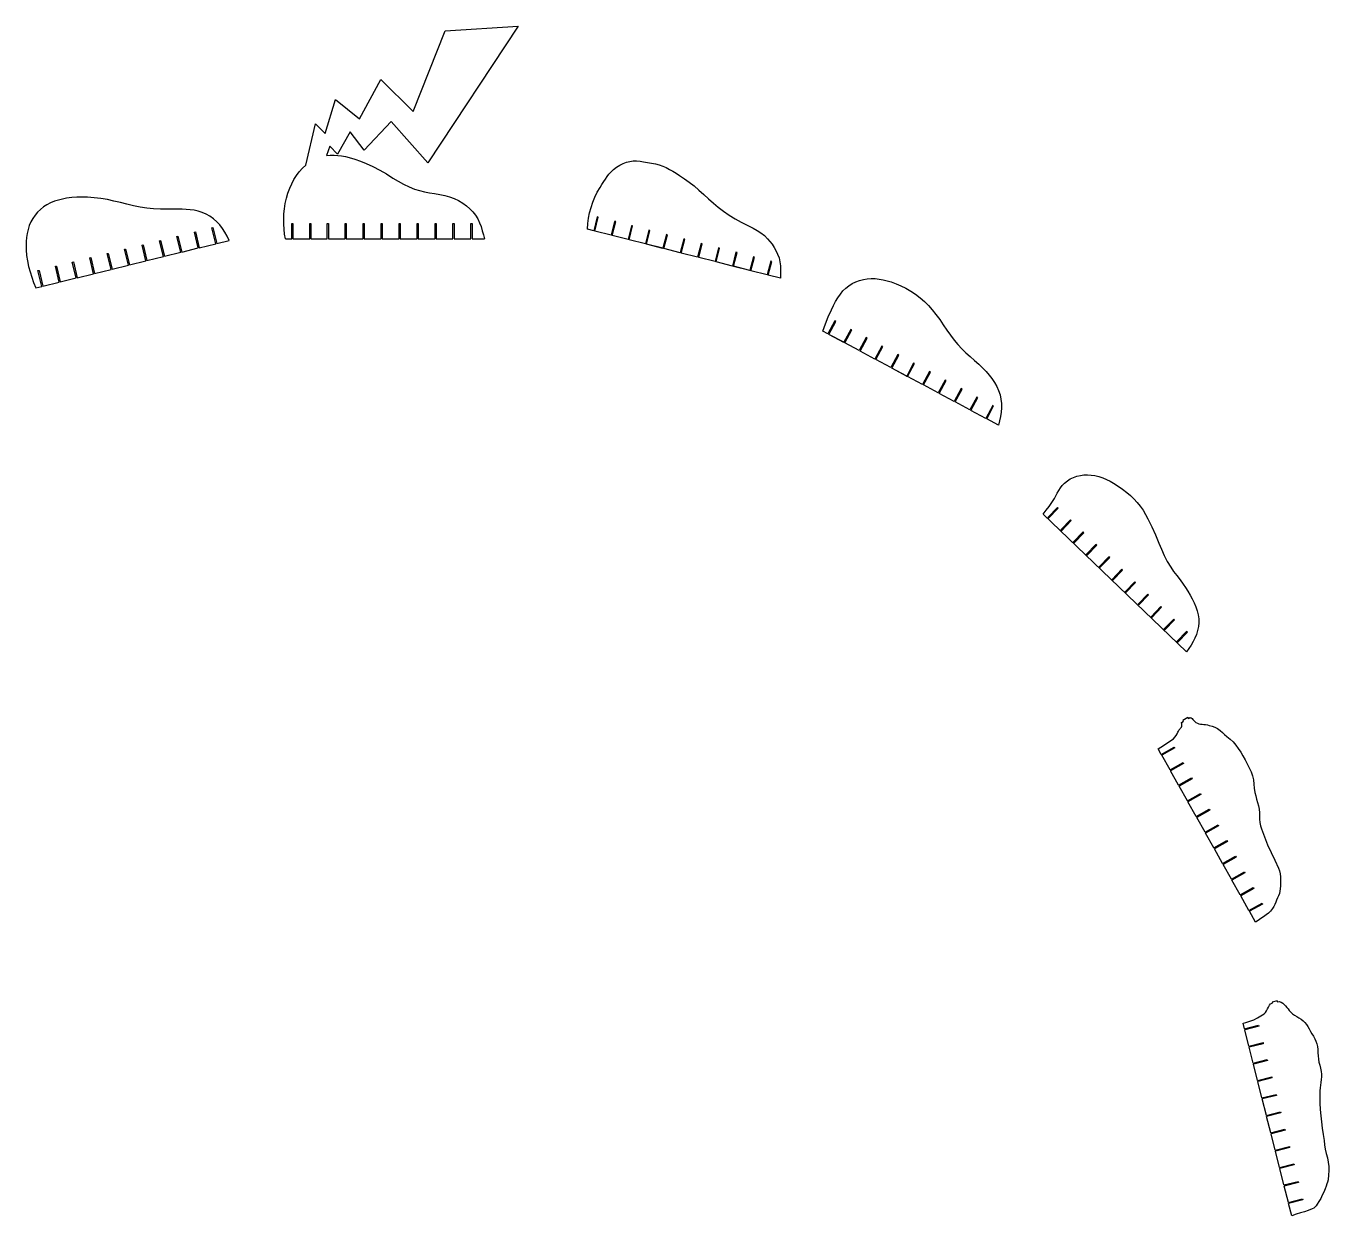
# Model space of a CAD drawing. Extents: x -3595 to 3921, y -3104 to 3416.
# Drawn here: x 294 to 3921, y 102 to 3416 of the extents above; entities that cross this region are included whole.
import ezdxf

# ---------------------------------------------------------------- set-up
doc = ezdxf.new("R2010")
doc.units = 0
doc.layers.get('0').update_dxf_attribs({"linetype": 'CONTINUOUS'})

msp = doc.modelspace()

# ---------------------------------------------------------------- linework, layer by layer
at = {"color": 7, "linetype": 'CONTINUOUS'}
for p, q in [((1664.2, 3415.9), (1412.6, 3034.7)), ((1460.2, 3402.2), (1664.2, 3415.9)), ((1371.7, 3177.6), (1460.2, 3402.2)), ((1222, 3157.2), (1281.7, 3266.9)), ((1281.7, 3266.9), (1371.7, 3177.6)), ((1126.7, 3116.4), (1154.9, 3211.8)), ((1154.9, 3211.8), (1222, 3157.2)), ((1072.5, 3028.7), (1099.3, 3143.5)), ((1099.3, 3143.5), (1126.7, 3116.4)), ((1196.3, 3121.8), (1160.8, 3058.8)), ((1235, 3070.1), (1196.3, 3121.8)), ((1310.5, 3150.4), (1235, 3070.1)), ((1412.6, 3034.7), (1310.5, 3150.4)), ((1139.7, 3081.4), (1130.1, 3055)), ((1160.8, 3058.8), (1139.7, 3081.4)), ((1033.8, 2866.2), (1036.8, 2866.2)), ((1033.8, 2823), (1033.8, 2866.2)), ((1036.8, 2866.2), (1036.8, 2823)), ((1083.8, 2866.2), (1086.8, 2866.2)), ((1083.8, 2823), (1083.8, 2866.2)), ((1086.8, 2866.2), (1086.8, 2823)), ((1132.3, 2866.2), (1135.3, 2866.2)), ((1132.3, 2823), (1132.3, 2866.2)), ((1135.3, 2866.2), (1135.3, 2823)), ((1182.3, 2866.2), (1185.3, 2866.2)), ((1182.3, 2823), (1182.3, 2866.2)), ((1185.3, 2866.2), (1185.3, 2823)), ((1232.3, 2866.2), (1235.3, 2866.2)), ((1232.3, 2823), (1232.3, 2866.2)), ((1235.3, 2866.2), (1235.3, 2823)), ((1282.3, 2866.2), (1285.3, 2866.2)), ((1282.3, 2823), (1282.3, 2866.2)), ((1285.3, 2866.2), (1285.3, 2823)), ((1332.3, 2866.2), (1335.3, 2866.2)), ((1332.3, 2823), (1332.3, 2866.2)), ((1335.3, 2866.2), (1335.3, 2823)), ((1382.3, 2823), (1382.3, 2866.2)), ((1382.3, 2866.2), (1385.3, 2866.2)), ((1385.3, 2866.2), (1385.3, 2823)), ((1432.3, 2866.2), (1435.3, 2866.2)), ((1432.3, 2823), (1432.3, 2866.2)), ((1435.3, 2866.2), (1435.3, 2823)), ((1482.3, 2866.2), (1485.3, 2866.2)), ((1482.3, 2823), (1482.3, 2866.2)), ((1485.3, 2866.2), (1485.3, 2823)), ((1532.3, 2823), (1532.3, 2866.2)), ((1532.3, 2866.2), (1535.3, 2866.2)), ((1535.3, 2866.2), (1535.3, 2823)), ((1884.1, 2884.2), (1874.3, 2845.9)), ((1877.2, 2845.2), (1887, 2883.5)), ((1887, 2883.5), (1884.1, 2884.2)), ((1932.5, 2871.9), (1922.8, 2833.6)), ((1925.7, 2832.9), (1935.5, 2871.2)), ((1935.5, 2871.2), (1932.5, 2871.9)), ((713.7, 2830), (716.6, 2830.7)), ((724.5, 2785.9), (713.7, 2830)), ((716.6, 2830.7), (727.4, 2786.6)), ((762.2, 2841.9), (765.1, 2842.6)), ((773.1, 2797.9), (762.2, 2841.9)), ((765.1, 2842.6), (776, 2798.6)), ((810.8, 2853.8), (813.7, 2854.6)), ((821.6, 2809.8), (810.8, 2853.8)), ((813.7, 2854.6), (824.5, 2810.5)), ((1874.3, 2845.9), (1856.7, 2850.4)), ((1874.3, 2845.9), (1856.7, 2850.4)), ((1856.7, 2850.4), (1856.7, 2850.4)), ((1874.3, 2845.9), (1874.3, 2845.9)), ((1922.8, 2833.6), (1877.2, 2845.2)), ((1877.2, 2845.2), (1877.2, 2845.2)), ((1922.8, 2833.6), (1877.2, 2845.2)), ((1922.8, 2833.6), (1922.8, 2833.6)), ((1969.8, 2821.6), (1925.7, 2832.9)), ((1925.7, 2832.8), (1925.7, 2832.9)), ((1969.8, 2821.6), (1925.7, 2832.8)), ((1979.5, 2859.9), (1969.8, 2821.6)), ((1972.7, 2820.9), (1982.5, 2859.2)), ((1982.5, 2859.2), (1979.5, 2859.9)), ((2028, 2847.6), (2018.2, 2809.3)), ((2021.2, 2808.6), (2030.9, 2846.9)), ((2030.9, 2846.9), (2028, 2847.6)), ((2076.5, 2835.3), (2066.7, 2797)), ((2069.6, 2796.2), (2079.4, 2834.5)), ((2079.4, 2834.5), (2076.5, 2835.3)), ((568, 2794.2), (570.9, 2794.9)), ((578.8, 2750.1), (568, 2794.2)), ((570.9, 2794.9), (581.7, 2750.9)), ((616.6, 2806.1), (619.5, 2806.9)), ((627.4, 2762.1), (616.6, 2806.1)), ((619.5, 2806.9), (630.3, 2762.8)), ((665.1, 2818.1), (668, 2818.8)), ((675.9, 2774), (665.1, 2818.1)), ((668, 2818.8), (678.9, 2774.7)), ((727.4, 2786.6), (773.1, 2797.9)), ((776, 2798.6), (821.6, 2809.8)), ((824.5, 2810.5), (859.3, 2819.1)), ((1015.6, 2823), (1033.8, 2823)), ((1036.8, 2823), (1083.8, 2823)), ((1086.8, 2823), (1132.3, 2823)), ((1135.3, 2823), (1182.3, 2823)), ((1185.3, 2823), (1232.3, 2823)), ((1235.3, 2823), (1282.3, 2823)), ((1285.3, 2823), (1332.3, 2823)), ((1335.3, 2823), (1382.3, 2823)), ((1385.3, 2823), (1432.3, 2823)), ((1435.3, 2823), (1482.3, 2823)), ((1485.3, 2823), (1532.3, 2823)), ((1535.3, 2823), (1570.3, 2823)), ((1969.8, 2821.6), (1969.8, 2821.6)), ((2018.2, 2809.3), (1972.7, 2820.9)), ((1972.7, 2820.9), (1972.7, 2820.9)), ((2018.2, 2809.3), (1972.7, 2820.9)), ((2018.2, 2809.3), (2018.2, 2809.3)), ((2021.1, 2808.5), (2021.2, 2808.6)), ((2066.7, 2796.9), (2021.1, 2808.5)), ((2066.7, 2797), (2021.2, 2808.6)), ((2066.7, 2797), (2066.7, 2796.9)), ((2115.2, 2784.6), (2069.6, 2796.2)), ((2069.6, 2796.2), (2069.6, 2796.2)), ((2115.1, 2784.6), (2069.6, 2796.2)), ((2124.9, 2822.9), (2115.2, 2784.6)), ((2118.1, 2783.9), (2127.8, 2822.2)), ((2127.8, 2822.2), (2124.9, 2822.9)), ((2173.4, 2810.6), (2163.6, 2772.3)), ((2166.5, 2771.5), (2176.3, 2809.9)), ((2176.3, 2809.9), (2173.4, 2810.6)), ((2221.8, 2798.3), (2212.1, 2759.9)), ((2215, 2759.2), (2224.7, 2797.5)), ((2224.7, 2797.5), (2221.8, 2798.3)), ((422.3, 2758.4), (425.3, 2759.1)), ((433.2, 2714.4), (422.3, 2758.4)), ((425.3, 2759.1), (436.1, 2715.1)), ((470.9, 2770.4), (473.8, 2771.1)), ((481.7, 2726.3), (470.9, 2770.4)), ((473.8, 2771.1), (484.6, 2727)), ((519.5, 2782.3), (522.4, 2783)), ((530.3, 2738.2), (519.5, 2782.3)), ((522.4, 2783), (533.2, 2738.9)), ((581.7, 2750.9), (627.4, 2762.1)), ((630.3, 2762.8), (675.9, 2774)), ((678.9, 2774.7), (724.5, 2785.9)), ((2115.2, 2784.6), (2115.1, 2784.6)), ((2118, 2783.8), (2118.1, 2783.9)), ((2163.6, 2772.2), (2118, 2783.8)), ((2163.6, 2772.3), (2118.1, 2783.9)), ((2163.6, 2772.3), (2163.6, 2772.2)), ((2212.1, 2759.9), (2166.5, 2771.5)), ((2166.5, 2771.5), (2166.5, 2771.5)), ((2212.1, 2759.9), (2166.5, 2771.5)), ((2212.1, 2759.9), (2212.1, 2759.9)), ((2260.5, 2747.6), (2215, 2759.2)), ((2215, 2759.2), (2215, 2759.2)), ((2260.5, 2747.6), (2215, 2759.2)), ((2270.3, 2785.9), (2260.5, 2747.6)), ((2263.4, 2746.9), (2273.2, 2785.2)), ((2273.2, 2785.2), (2270.3, 2785.9)), ((2318.7, 2773.6), (2309, 2735.3)), ((2311.9, 2734.5), (2321.6, 2772.8)), ((2321.6, 2772.8), (2318.7, 2773.6)), ((2367.2, 2761.2), (2357.4, 2722.9)), ((2360.3, 2722.2), (2370.1, 2760.5)), ((2370.1, 2760.5), (2367.2, 2761.2)), ((326.7, 2734.9), (329.6, 2735.6)), ((337.5, 2690.9), (326.7, 2734.9)), ((329.6, 2735.6), (340.4, 2691.6)), ((375.2, 2746.9), (378.2, 2747.6)), ((386.1, 2702.8), (375.2, 2746.9)), ((378.2, 2747.6), (389, 2703.5)), ((436.1, 2715.1), (481.7, 2726.3)), ((484.6, 2727), (530.3, 2738.2)), ((533.2, 2738.9), (578.8, 2750.1)), ((2260.5, 2747.6), (2260.5, 2747.6)), ((2309, 2735.3), (2263.4, 2746.9)), ((2263.4, 2746.8), (2263.4, 2746.9)), ((2309, 2735.2), (2263.4, 2746.8)), ((2309, 2735.3), (2309, 2735.2)), ((2357.4, 2722.9), (2311.9, 2734.5)), ((2311.9, 2734.5), (2311.9, 2734.5)), ((2357.4, 2722.9), (2311.9, 2734.5)), ((2357.4, 2722.9), (2357.4, 2722.9)), ((2394.1, 2713.6), (2360.3, 2722.2)), ((2360.3, 2722.2), (2360.3, 2722.2)), ((2394.1, 2713.5), (2360.3, 2722.2)), ((320.7, 2686.7), (337.5, 2690.9)), ((340.4, 2691.6), (386.1, 2702.8)), ((389, 2703.5), (433.2, 2714.4)), ((2394.1, 2713.6), (2394.1, 2713.5)), ((2545.8, 2594.7), (2526.5, 2558.8)), ((2529.2, 2557.4), (2548.4, 2593.3)), ((2548.4, 2593.3), (2545.8, 2594.7)), ((2526.5, 2558.8), (2511.7, 2566.7)), ((2526.5, 2558.7), (2511.7, 2566.6)), ((2526.5, 2558.7), (2526.5, 2558.8)), ((2529.2, 2557.4), (2529.1, 2557.3)), ((2570.6, 2535.1), (2529.1, 2557.3)), ((2570.6, 2535.2), (2529.2, 2557.4)), ((2589.8, 2571.1), (2570.6, 2535.2)), ((2573.2, 2533.7), (2592.5, 2569.7)), ((2592.5, 2569.7), (2589.8, 2571.1)), ((2632.6, 2548.2), (2613.3, 2512.3)), ((2616, 2510.8), (2635.2, 2546.8)), ((2635.2, 2546.8), (2632.6, 2548.2)), ((2570.6, 2535.1), (2570.6, 2535.2)), ((2613.3, 2512.3), (2573.2, 2533.7)), ((2573.2, 2533.7), (2573.2, 2533.7)), ((2613.3, 2512.2), (2573.2, 2533.7)), ((2613.3, 2512.2), (2613.3, 2512.3)), ((2657.4, 2488.7), (2616, 2510.8)), ((2616, 2510.8), (2616, 2510.8)), ((2657.4, 2488.6), (2616, 2510.8)), ((2676.7, 2524.6), (2657.4, 2488.7)), ((2660.1, 2487.2), (2679.3, 2523.2)), ((2679.3, 2523.2), (2676.7, 2524.6)), ((2657.4, 2488.6), (2657.4, 2488.7)), ((2660.1, 2487.2), (2660, 2487.2)), ((2701.5, 2465), (2660, 2487.2)), ((2701.5, 2465), (2660.1, 2487.2)), ((2720.7, 2501), (2701.5, 2465)), ((2704.1, 2463.6), (2723.4, 2499.6)), ((2723.4, 2499.6), (2720.7, 2501)), ((2764.8, 2477.4), (2745.6, 2441.4)), ((2748.2, 2440), (2767.5, 2476)), ((2767.5, 2476), (2764.8, 2477.4)), ((2701.5, 2465), (2701.5, 2465)), ((2745.6, 2441.4), (2704.1, 2463.6)), ((2704.1, 2463.6), (2704.1, 2463.6)), ((2745.5, 2441.4), (2704.1, 2463.6)), ((2745.5, 2441.4), (2745.6, 2441.4)), ((2789.6, 2417.8), (2748.2, 2440)), ((2748.2, 2440), (2748.2, 2440)), ((2789.6, 2417.8), (2748.2, 2440)), ((2808.9, 2453.8), (2789.6, 2417.8)), ((2792.3, 2416.4), (2811.5, 2452.3)), ((2811.5, 2452.3), (2808.9, 2453.8)), ((2789.6, 2417.8), (2789.6, 2417.8)), ((2833.7, 2394.2), (2792.3, 2416.4)), ((2792.3, 2416.4), (2792.3, 2416.4)), ((2833.7, 2394.2), (2792.3, 2416.4)), ((2853, 2430.2), (2833.7, 2394.2)), ((2836.4, 2392.8), (2855.6, 2428.7)), ((2855.6, 2428.7), (2853, 2430.2)), ((2897, 2406.5), (2877.8, 2370.6)), ((2880.4, 2369.2), (2899.7, 2405.1)), ((2899.7, 2405.1), (2897, 2406.5)), ((2833.7, 2394.2), (2833.7, 2394.2)), ((2836.4, 2392.8), (2836.3, 2392.8)), ((2877.8, 2370.6), (2836.3, 2392.8)), ((2877.8, 2370.6), (2836.4, 2392.8)), ((2877.8, 2370.6), (2877.8, 2370.6)), ((2921.9, 2347), (2880.4, 2369.2)), ((2880.4, 2369.2), (2880.4, 2369.2)), ((2921.9, 2347), (2880.4, 2369.2)), ((2941.1, 2382.9), (2921.9, 2347)), ((2924.5, 2345.6), (2943.8, 2381.5)), ((2943.8, 2381.5), (2941.1, 2382.9)), ((2985.2, 2359.3), (2965.9, 2323.4)), ((2987.8, 2357.9), (2985.2, 2359.3)), ((2921.9, 2347), (2921.9, 2347)), ((2965.9, 2323.4), (2924.5, 2345.6)), ((2924.5, 2345.6), (2924.5, 2345.6)), ((2965.9, 2323.4), (2924.5, 2345.6)), ((2965.9, 2323.4), (2965.9, 2323.4)), ((2968.6, 2322), (2987.8, 2357.9)), ((3001, 2304.6), (2968.6, 2322)), ((2968.6, 2322), (2968.6, 2321.9)), ((3001, 2304.6), (2968.6, 2321.9)), ((3165.6, 2075.3), (3138.6, 2047.2)), ((3140.7, 2045.1), (3167.7, 2073.3)), ((3167.7, 2073.3), (3165.6, 2075.3)), ((3525.1, 1673.3), (3125.7, 2056.8)), ((3525.1, 1673.3), (3125.7, 2056.8)), ((3138.6, 2047.2), (3140.7, 2045.1)), ((3201.6, 2040.7), (3174.6, 2012.6)), ((3176.8, 2010.5), (3203.8, 2038.6)), ((3203.8, 2038.6), (3201.6, 2040.7)), ((3174.6, 2012.6), (3176.8, 2010.5)), ((3236.6, 2007.1), (3209.6, 1979)), ((3211.8, 1976.9), (3238.8, 2005)), ((3238.8, 2005), (3236.6, 2007.1)), ((3209.6, 1979), (3211.8, 1976.9)), ((3272.7, 1972.5), (3245.7, 1944.4)), ((3247.9, 1942.3), (3274.9, 1970.4)), ((3274.9, 1970.4), (3272.7, 1972.5)), ((3245.7, 1944.4), (3247.9, 1942.3)), ((3308.8, 1937.9), (3281.8, 1909.7)), ((3283.9, 1907.7), (3310.9, 1935.8)), ((3310.9, 1935.8), (3308.8, 1937.9)), ((3281.8, 1909.7), (3283.9, 1907.7)), ((3344.8, 1903.2), (3317.8, 1875.1)), ((3320, 1873), (3347, 1901.1)), ((3347, 1901.1), (3344.8, 1903.2)), ((3317.8, 1875.1), (3320, 1873)), ((3380.9, 1868.6), (3353.9, 1840.5)), ((3356.1, 1838.4), (3383.1, 1866.5)), ((3383.1, 1866.5), (3380.9, 1868.6)), ((3353.9, 1840.5), (3356.1, 1838.4)), ((3417, 1834), (3390, 1805.8)), ((3392.1, 1803.8), (3419.1, 1831.9)), ((3419.1, 1831.9), (3417, 1834)), ((3390, 1805.8), (3392.1, 1803.8)), ((3453, 1799.3), (3426, 1771.2)), ((3428.2, 1769.1), (3455.2, 1797.3)), ((3455.2, 1797.3), (3453, 1799.3)), ((3426, 1771.2), (3428.2, 1769.1)), ((3489.1, 1764.7), (3462.1, 1736.6)), ((3464.3, 1734.5), (3491.3, 1762.6)), ((3491.3, 1762.6), (3489.1, 1764.7)), ((3462.1, 1736.6), (3464.3, 1734.5)), ((3525.2, 1730.1), (3498.2, 1702)), ((3500.3, 1699.9), (3527.3, 1728)), ((3527.3, 1728), (3525.2, 1730.1)), ((3498.2, 1702), (3500.3, 1699.9)), ((3528.9, 1490.6), (3514.2, 1482.3)), ((3528.9, 1490.6), (3530.4, 1488)), ((3530.4, 1488), (3534.4, 1490.2)), ((3510.6, 1476.9), (3515.7, 1479.7)), ((3514.2, 1482.3), (3515.7, 1479.7)), ((3454.5, 1387.8), (3446.1, 1402.9)), ((3454.5, 1387.8), (3490.8, 1408.3)), ((3492.3, 1405.7), (3456, 1385.2)), ((3479, 1344.3), (3456, 1385.2)), ((3490.8, 1408.3), (3492.3, 1405.7)), ((3479, 1344.3), (3515.3, 1364.7)), ((3516.8, 1362.1), (3480.5, 1341.6)), ((3515.3, 1364.7), (3516.8, 1362.1)), ((3502.8, 1302), (3480.5, 1341.6)), ((3502.8, 1302), (3539.1, 1322.4)), ((3540.6, 1319.8), (3504.3, 1299.4)), ((3539.1, 1322.4), (3540.6, 1319.8)), ((3527.3, 1258.4), (3504.3, 1299.4)), ((3527.3, 1258.4), (3563.6, 1278.8)), ((3565.1, 1276.2), (3528.8, 1255.8)), ((3563.6, 1278.8), (3565.1, 1276.2)), ((3551.8, 1214.8), (3528.8, 1255.8)), ((3551.8, 1214.8), (3588.1, 1235.3)), ((3588.1, 1235.3), (3589.6, 1232.6)), ((3589.6, 1232.6), (3553.3, 1212.2)), ((3576.3, 1171.2), (3553.3, 1212.2)), ((3576.3, 1171.2), (3612.6, 1191.7)), ((3614.1, 1189.1), (3577.8, 1168.6)), ((3600.8, 1127.7), (3577.8, 1168.6)), ((3612.6, 1191.7), (3614.1, 1189.1)), ((3600.8, 1127.7), (3637.1, 1148.1)), ((3638.6, 1145.5), (3602.3, 1125)), ((3625.3, 1084.1), (3602.3, 1125)), ((3637.1, 1148.1), (3638.6, 1145.5)), ((3625.3, 1084.1), (3661.6, 1104.5)), ((3663.1, 1101.9), (3626.8, 1081.5)), ((3661.6, 1104.5), (3663.1, 1101.9)), ((3649.8, 1040.5), (3626.8, 1081.5)), ((3649.8, 1040.5), (3686.2, 1060.9)), ((3687.6, 1058.3), (3651.3, 1037.9)), ((3686.2, 1060.9), (3687.6, 1058.3)), ((3674.3, 996.9), (3651.3, 1037.9)), ((3674.3, 996.9), (3710.7, 1017.3)), ((3710.7, 1017.3), (3712.1, 1014.7)), ((3712.1, 1014.7), (3675.8, 994.3)), ((3698.8, 953.3), (3675.8, 994.3)), ((3698.8, 953.3), (3735.2, 973.8)), ((3736.6, 971.1), (3700.3, 950.7)), ((3717.3, 920.6), (3700.3, 950.7)), ((3735.2, 973.8), (3736.6, 971.1)), ((3758.6, 693.5), (3763.6, 694.8)), ((3777, 701.2), (3762.9, 697.7)), ((3762.9, 697.7), (3763.6, 694.8)), ((3777, 701.2), (3777.7, 698.3)), ((3777.7, 698.3), (3783.2, 699.7)), ((3686.1, 623.5), (3682.2, 638.8)), ((3686.1, 623.5), (3725.7, 633.5)), ((3726.4, 630.6), (3686.9, 620.6)), ((3698.4, 575), (3686.9, 620.6)), ((3725.7, 633.5), (3726.4, 630.6)), ((3698.4, 575), (3737.9, 585)), ((3738.7, 582.1), (3699.1, 572.1)), ((3737.9, 585), (3738.7, 582.1)), ((3710.3, 528), (3699.1, 572.1)), ((3710.3, 528), (3749.8, 538)), ((3750.6, 535.1), (3711, 525.1)), ((3722.5, 479.5), (3711, 525.1)), ((3749.8, 538), (3750.6, 535.1)), ((3722.5, 479.5), (3762.1, 489.5)), ((3762.8, 486.6), (3723.3, 476.6)), ((3734.8, 431), (3723.3, 476.6)), ((3762.1, 489.5), (3762.8, 486.6)), ((3734.8, 431), (3774.4, 441)), ((3775.1, 438.1), (3735.5, 428.1)), ((3774.4, 441), (3775.1, 438.1)), ((3747.1, 382.6), (3735.5, 428.1)), ((3747.1, 382.6), (3786.6, 392.6)), ((3787.4, 389.7), (3747.8, 379.7)), ((3759.3, 334.1), (3747.8, 379.7)), ((3786.6, 392.6), (3787.4, 389.7)), ((3759.3, 334.1), (3798.9, 344.1)), ((3799.6, 341.2), (3760.1, 331.2)), ((3771.6, 285.6), (3760.1, 331.2)), ((3798.9, 344.1), (3799.6, 341.2)), ((3771.6, 285.6), (3811.2, 295.6)), ((3811.9, 292.7), (3772.3, 282.7)), ((3811.2, 295.6), (3811.9, 292.7)), ((3783.9, 237.2), (3772.3, 282.7)), ((3783.9, 237.2), (3823.4, 247.2)), ((3824.2, 244.3), (3784.6, 234.2)), ((3796.1, 188.7), (3784.6, 234.2)), ((3823.4, 247.2), (3824.2, 244.3)), ((3796.1, 188.7), (3835.7, 198.7)), ((3836.4, 195.8), (3796.9, 185.8)), ((3808.4, 140.2), (3796.9, 185.8)), ((3835.7, 198.7), (3836.4, 195.8)), ((3808.4, 140.2), (3847.9, 150.2)), ((3848.7, 147.3), (3809.1, 137.3)), ((3847.9, 150.2), (3848.7, 147.3)), ((3818, 102.4), (3809.1, 137.3))]:
    msp.add_line(p, q, dxfattribs=at)
at = {"color": 7, "linetype": 'CONTINUOUS', "flags": 128}
for points in [[(1130.1, 3055), (1140.6, 3056.1), (1151.1, 3056.3), (1161.7, 3055.7), (1172.3, 3054.4), (1182.8, 3052.4), (1193.3, 3049.9), (1209.4, 3045.1), (1225.1, 3039.5), (1240.4, 3033.4), (1259.6, 3024.6), (1278.3, 3014.8), (1296.8, 3004), (1315.1, 2992.7), (1329.7, 2983.9), (1344.6, 2975.7), (1359.9, 2968.3), (1375.6, 2962.1), (1389.2, 2957.7), (1403.1, 2954.4), (1417.1, 2951.8), (1431.3, 2949.7), (1445.4, 2947.3), (1459.5, 2944.3), (1472.6, 2940.5), (1485.3, 2935.8), (1497.7, 2930), (1509.4, 2923.1), (1520.4, 2915.2), (1529.5, 2907.3), (1537.7, 2898.6), (1544.9, 2889.2), (1551.2, 2879.1), (1556.3, 2868.4), (1560.4, 2857.4), (1563.9, 2846.1), (1567.1, 2834.5), (1570.3, 2823)], [(1015.6, 2823), (1013.5, 2836.6), (1012, 2850.2), (1011.2, 2863.9), (1011, 2878.3), (1011.6, 2892.8), (1012.9, 2907.3), (1015.2, 2921.8), (1018.4, 2936.2), (1022.5, 2950.5), (1027.7, 2964.6), (1033.2, 2976.8), (1039.5, 2988.5), (1046.5, 2999.7), (1054.4, 3010.2), (1063, 3019.9), (1072.5, 3028.7)], [(1856.7, 2850.4), (1858, 2865.7), (1860, 2880.8), (1862.9, 2895.9), (1866.7, 2910.8), (1871.5, 2925.4), (1877.2, 2939.6), (1883.9, 2953.5), (1891.7, 2966.8), (1896.9, 2974.9), (1902.2, 2982.6), (1907.1, 2989.8), (1911.6, 2996.7), (1916.3, 3003.2), (1921.6, 3009.4), (1929, 3016.4), (1937.4, 3022.8), (1946.6, 3028.6), (1956.6, 3033.4), (1965.6, 3036.7), (1974.8, 3039), (1984.2, 3040.3), (1993.6, 3040.4), (2003.1, 3039.6), (2012.5, 3038.2), (2023.7, 3036.1), (2034.8, 3034), (2045.9, 3032), (2056.7, 3029.4), (2066.6, 3026), (2076.2, 3021.8), (2085.6, 3016.9), (2094.8, 3011.6), (2103.9, 3006), (2112.9, 3000.2), (2126.8, 2990.8), (2140.4, 2981), (2153.7, 2970.7), (2167.3, 2959.1), (2180.5, 2946.9), (2193.8, 2934.8), (2207.3, 2923.1), (2221.1, 2911.8), (2236, 2900.1), (2251.5, 2889.2), (2267.6, 2879.2), (2284.3, 2870), (2301.4, 2861.4), (2318.5, 2852.8), (2329.3, 2846.7), (2339.8, 2840), (2349.5, 2832.4), (2358.5, 2823.7), (2364.9, 2816.2), (2370.9, 2808.1), (2376.3, 2799.7), (2381.2, 2791.1), (2386.3, 2780.7), (2390.2, 2770.1), (2392.8, 2759.2), (2394.2, 2748), (2394.6, 2736.6), (2394.5, 2725.1), (2394.1, 2713.6)], [(859.3, 2819.1), (853.6, 2830.6), (847.4, 2841.8), (840.3, 2852.5), (832.8, 2862.1), (824.4, 2870.9), (815.3, 2879), (805.5, 2886.1), (795.1, 2892.1), (784.1, 2897), (772.7, 2900.6), (761.8, 2902.9), (750.7, 2904.4), (739.5, 2905.3), (728.2, 2905.8), (717, 2905.9), (705.8, 2905.8), (686.7, 2905.6), (667.7, 2905.7), (648.7, 2906.6), (629.8, 2908.5), (611.1, 2911.5), (592.8, 2915.3), (574.6, 2919.7), (556.5, 2924.3), (538.3, 2928.7), (520, 2932.5), (501.5, 2935.5), (482.9, 2937.8), (464.4, 2939.3), (449.8, 2939.7), (435.3, 2939.5), (420.7, 2938.4), (406, 2936.5), (394.7, 2934.3), (383.5, 2931.5), (372.5, 2927.9), (361.9, 2923.6), (351.8, 2918.3), (342.5, 2912.3), (333.8, 2905.4), (325.8, 2897.8), (318.7, 2889.4), (312.3, 2880.2), (306.8, 2870.4), (302.4, 2860.1), (299, 2849.2), (296.5, 2838.1), (294.8, 2826.9), (293.9, 2815.6), (293.6, 2804.4), (293.8, 2793.2), (295.2, 2777.4), (297.5, 2761.8), (300.6, 2746.4), (304.6, 2731.2), (309.3, 2716.2), (314.7, 2701.4), (320.7, 2686.7)], [(2511.7, 2566.7), (2519.3, 2586.8), (2527.3, 2606.5), (2535.9, 2625.9), (2541.4, 2637.3), (2547.2, 2648.6), (2553.7, 2659.4), (2560.9, 2669.7), (2568.1, 2678.2), (2576.1, 2686), (2584.7, 2692.9), (2594.1, 2698.9), (2604, 2703.8), (2614.3, 2707.6), (2625, 2710.3), (2635.9, 2712), (2647, 2712.8), (2658.2, 2712.5), (2669.4, 2711.3), (2680.5, 2709.3), (2691.4, 2706.6), (2702.3, 2703.3), (2716.2, 2698.1), (2729.8, 2692.3), (2743, 2685.8), (2756.9, 2677.8), (2770.2, 2669.1), (2783, 2659.4), (2795, 2648.9), (2806.4, 2637.6), (2817, 2625.6), (2827, 2613.1), (2837.5, 2598.8), (2847.5, 2584.2), (2857.4, 2569.5), (2867.4, 2554.9), (2878, 2540.9), (2888.3, 2528.8), (2899.3, 2517.2), (2910.8, 2506.1), (2922.6, 2495.3), (2934.5, 2484.7), (2946.4, 2474), (2958, 2462.9), (2966.8, 2453.8), (2975.2, 2444.2), (2983, 2434), (2990.1, 2423.4), (2996.3, 2412.3), (3001.5, 2400.9), (3005.5, 2389.1), (3008.1, 2377.2), (3009.6, 2365.1), (3009.8, 2353), (3009, 2340.7), (3007.2, 2328.6), (3004.5, 2316.5), (3001, 2304.6)], [(3125.7, 2056.8), (3134, 2067.4), (3142.1, 2078), (3149.8, 2089.1), (3156.8, 2100.6), (3160.9, 2108.1), (3164.9, 2115.6), (3169.1, 2122.9), (3173.6, 2129.9), (3178.6, 2136.4), (3185.4, 2143.4), (3193, 2149.6), (3201.3, 2154.7), (3210.2, 2159), (3219.6, 2162.3), (3229.3, 2164.5), (3239.3, 2165.8), (3249.5, 2166.2), (3259.6, 2165.6), (3269.7, 2164.2), (3280.7, 2161.5), (3291.4, 2158), (3301.8, 2153.6), (3312, 2148.6), (3321.9, 2143), (3334.4, 2135.1), (3346.5, 2126.5), (3358.2, 2117.3), (3368.6, 2108.5), (3378.5, 2099.2), (3387.8, 2089.3), (3396.2, 2078.8), (3403.9, 2067.7), (3410.8, 2056.1), (3417.2, 2044.1), (3428.3, 2021.8), (3438.5, 1999.1), (3448.1, 1976.1), (3455.2, 1958.8), (3462.8, 1941.8), (3471.3, 1925.3), (3480.8, 1909.3), (3489, 1897.3), (3497.8, 1885.6), (3506.8, 1874), (3515.5, 1862.2), (3522.2, 1852.2), (3528.6, 1841.9), (3534.6, 1831.3), (3540.3, 1820.5), (3545.7, 1809.6), (3550.6, 1798.5), (3554.6, 1787.2), (3557.2, 1776.5), (3558.7, 1765.6), (3558.9, 1754.5), (3557.9, 1743.4), (3555.7, 1732.5), (3552.5, 1721.9), (3548.3, 1711.7), (3543.2, 1701.8), (3537.5, 1692.2), (3531.4, 1682.7), (3525.1, 1673.3)], [(3534.4, 1490.2), (3536.2, 1489.9), (3537.7, 1489.4), (3540.4, 1487.5), (3542.7, 1485.1), (3544.9, 1482.5), (3547.9, 1479.4), (3551.1, 1476.7), (3555.1, 1474.4), (3559.2, 1473.1), (3563.6, 1472.3), (3568.1, 1471.8), (3572.9, 1471.2), (3577.8, 1470.5), (3582.8, 1469.6), (3587.8, 1468.5), (3596, 1466.3), (3603.9, 1463.4), (3611.2, 1459.5), (3618.1, 1454.6), (3624.6, 1449.1), (3631, 1443.5), (3637.4, 1438), (3646, 1430.5), (3654.3, 1422.5), (3662, 1413.8), (3669.1, 1404.5), (3675.8, 1394.1), (3681.9, 1383.4), (3687.8, 1372.5), (3693.7, 1361.5), (3699.4, 1350.5), (3704.5, 1339.3), (3708.5, 1328.4), (3711.1, 1317), (3712.4, 1305.2), (3713.5, 1293.3), (3715.3, 1281.9), (3717.5, 1272.6), (3720.1, 1263.4), (3722.8, 1254), (3725.3, 1244.4), (3727, 1234.8), (3727.6, 1225.1), (3727.7, 1215.9), (3727.8, 1206.9), (3728.7, 1197.9), (3730.7, 1189.1), (3733.5, 1180.3), (3741.6, 1157.9), (3750.4, 1135.8), (3760.8, 1114.6), (3770.4, 1093), (3780.5, 1071.3), (3783.4, 1063.4), (3785.3, 1055.3), (3786.3, 1047), (3786.6, 1038.6), (3786.6, 1030), (3786.5, 1021.5), (3786, 1012.9), (3785.1, 1006.4), (3783.7, 1000), (3781.4, 993.9), (3778.4, 988), (3775.6, 982.2), (3773.3, 976.1), (3771, 970.1), (3768.1, 964.2), (3764.5, 958.5), (3758.9, 951.6), (3752.7, 945.7), (3746.2, 940.6), (3739.2, 935.8), (3731.8, 930.7), (3724.3, 925.5), (3717.3, 920.6)], [(3446.1, 1402.9), (3453.2, 1407.5), (3460.4, 1412.1), (3467.6, 1416.7), (3474.7, 1421.3), (3481.6, 1426.1), (3488.2, 1431.5), (3492.2, 1435.6), (3495.8, 1440), (3498.6, 1444.8), (3500.8, 1449.9), (3502.1, 1452.8), (3503.7, 1455.6), (3505.8, 1458), (3507.6, 1459.7), (3509.4, 1461.4), (3510.7, 1463.4), (3511.7, 1466.2), (3511.8, 1469.3), (3511.4, 1472.4), (3510.8, 1475.4), (3510.6, 1476.9)], [(3682.2, 638.8), (3690.2, 640.9), (3701.3, 644.4), (3712.2, 648.8), (3722.7, 654), (3727.5, 656.7), (3732.2, 659.4), (3736.7, 662.2), (3741, 665.3), (3744.6, 669.1), (3747.7, 673.7), (3750.4, 678.8), (3752.9, 684), (3755.5, 689.1), (3758.6, 693.5)], [(3783.2, 699.7), (3788.2, 697.9), (3792.8, 695.1), (3796.9, 691.7), (3800.6, 687.7), (3804.1, 683.3), (3807.6, 678.8), (3811.1, 674.2), (3814.9, 669.9), (3819.9, 665.2), (3825.6, 661.1), (3831.8, 657.5), (3838, 654), (3844.1, 650.2), (3849.5, 646), (3854.3, 641.2), (3858.5, 635.9), (3862.4, 630.3), (3866.4, 623.5), (3870.3, 616.5), (3874.2, 609.5), (3878.1, 602.6), (3881.9, 595.7), (3885.3, 588.7), (3887.9, 581.6), (3889.5, 574.2), (3890.5, 565.7), (3890.9, 556.9), (3891.2, 548.1), (3891.9, 539.3), (3893.4, 530.6), (3895.7, 522), (3898.1, 513.5), (3900, 505), (3900.8, 497.4), (3900.7, 489.7), (3900, 482.1), (3898.9, 474.4), (3897.7, 466.6), (3896.6, 458.9), (3896, 451.1), (3895.9, 433.7), (3896.5, 416.2), (3897.4, 398.8), (3898.8, 381.5), (3900.7, 364.1), (3903, 346.9), (3905.4, 329.6), (3907.8, 312.3), (3909.4, 300.2), (3911.3, 288.1), (3914, 276.1), (3917.1, 264.2), (3919.7, 252.3), (3921.2, 240.5), (3921.4, 228.6), (3920.6, 216.3), (3919.1, 203.8)], [(3919.1, 203.8), (3919.1, 203.3), (3919, 202.5), (3918.7, 200.8), (3918.2, 198.9), (3917.5, 196.5), (3915.9, 191.5), (3913.8, 185.6), (3910.7, 177.7), (3907, 169.1), (3902.9, 160.2), (3898.5, 151.3), (3893.7, 142.7), (3888.7, 134.9), (3885.7, 130.7), (3882.5, 127.1), (3879.1, 124), (3875.1, 121.8)], [(3875.1, 121.8), (3863.8, 117.6), (3852.9, 114), (3842.3, 110.9), (3830.1, 107), (3818, 102.4)]]:
    msp.add_lwpolyline(points, dxfattribs=at)

doc.saveas('drawing.dxf')
